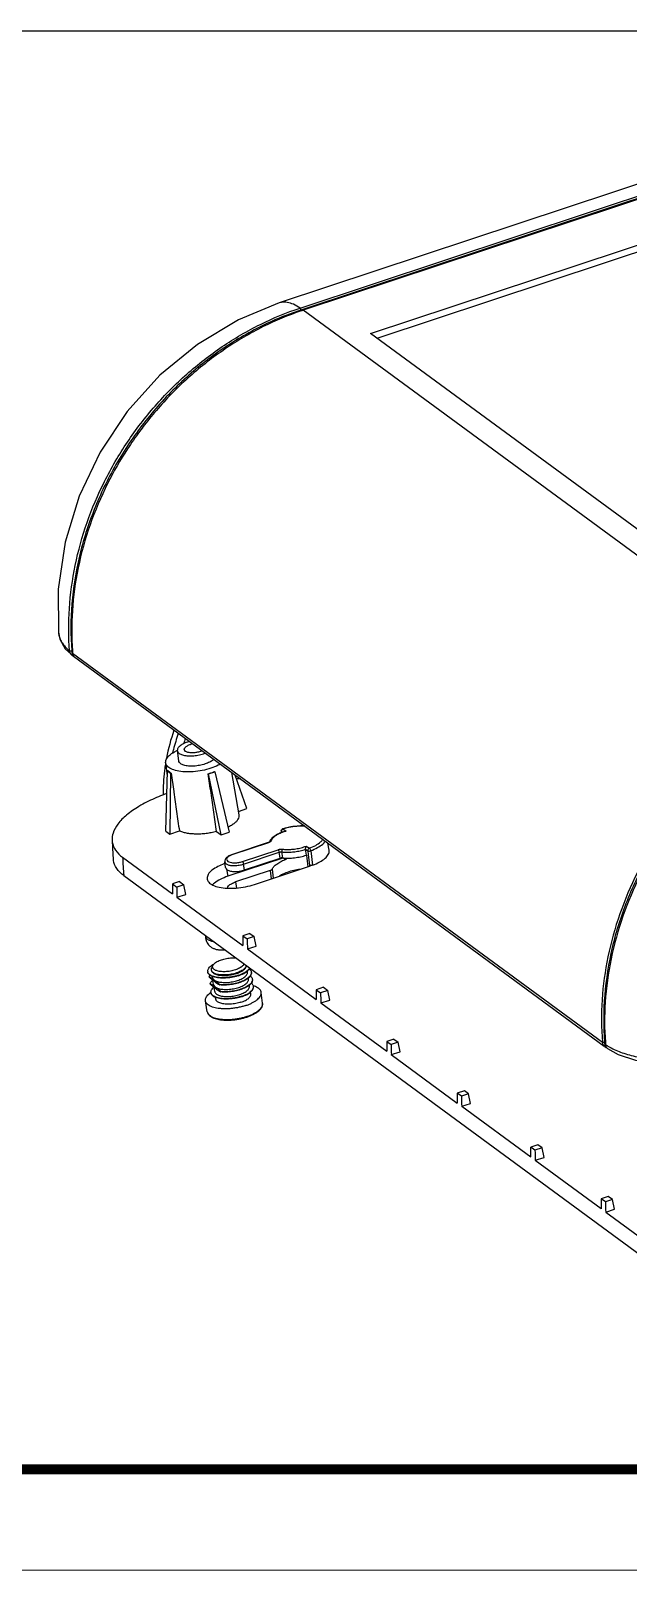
# Model space of a CAD drawing. Header units: millimetres. Extents: x 4911 to 5491, y 411 to 814.
# Drawn here: x 5009.2 to 5068.5, y 411 to 563.7 of the extents above; entities that cross this region are included whole.
import ezdxf

# ---------------------------------------------------------------- set-up
doc = ezdxf.new("R2010")
doc.units = ezdxf.units.MM
doc.layers.add('from', color=7, linetype='Continuous', lineweight=13)

# ---------------------------------------------------------------- blocks, each defined once
blk = doc.blocks.new('*u43')
at = {"color": 7, "linetype": 'Continuous'}
for p, q in [((11.79, 186.66), (-73.64, 158.41)), ((-70.67, 157.69), (14.75, 185.95)), ((15.47, 185.86), (-70.59, 157.4)), ((15.18, 185.63), (-70.24, 157.38)), ((-60.67, 154.1), (10.64, 177.68)), ((-59.75, 153.43), (10.76, 176.75)), ((-70.67, 157.69), (-70.59, 157.4)), ((-70.45, 157.3), (-70.59, 157.4)), ((4.91, 102.27), (-70.24, 157.38)), ((2.37, 107.88), (-60.67, 154.1)), ((-104.95, 111.75), (-104.95, 111.75)), ((-103.99, 109.43), (-103.12, 108.59)), ((-103.37, 109.1), (-103.06, 109.14)), ((-103.06, 109.14), (-102.94, 109.05)), ((-103.06, 109.14), (-103.01, 108.48)), ((-103.01, 108.48), (-103.04, 108.51)), ((-102.94, 108.78), (-27.79, 53.67)), ((-102.83, 108.35), (-27.52, 53.12)), ((-88.09, 94.98), (-87.9, 93.54)), ((-89.75, 93.26), (-89.51, 91.44)), ((-89.71, 83.59), (-89.49, 92.11)), ((-89.41, 92.13), (-89.49, 92.11)), ((-89.49, 92.11), (-89.05, 91.79)), ((-89.05, 91.79), (-89.14, 83.17)), ((-89.05, 91.79), (-88.98, 91.81)), ((-88.98, 91.81), (-88.6, 89.2)), ((-83.7, 91.72), (-83.66, 91.69)), ((-83.66, 91.69), (-82.77, 91.98)), ((-81.89, 83.04), (-83.66, 91.69)), ((-82.77, 91.98), (-82.81, 92.01)), ((-82.77, 91.98), (-80.72, 83.42)), ((-80.38, 91.88), (-79.35, 85.9)), ((-78.22, 86.78), (-79.88, 91.52)), ((-88.6, 89.2), (-88.58, 89.09)), ((-79.43, 86.38), (-78.22, 86.78)), ((-89.71, 83.59), (-89.14, 83.17)), ((-89.14, 83.17), (-87.8, 83.61)), ((-82.54, 83.52), (-81.89, 83.04)), ((-81.89, 83.04), (-80.72, 83.42)), ((-73.35, 83.59), (-73.32, 83.54)), ((-73.35, 83.59), (-73.33, 83.37)), ((-73.32, 83.54), (-73.31, 83.38)), ((-73.32, 83.54), (-73.17, 83.43)), ((-73.14, 83.9), (-73.14, 83.9)), ((-73.1, 83.89), (-73.14, 83.9)), ((-73.1, 83.89), (-72.67, 83.57)), ((-72.84, 83.55), (-72.67, 83.57)), ((-75.21, 81.96), (-80.27, 80.28)), ((-75.16, 81.94), (-80.22, 80.27)), ((-78.86, 79.27), (-73.8, 80.94)), ((-75.18, 81.97), (-75.21, 81.96)), ((-75.16, 81.94), (-75.21, 81.96)), ((-75.02, 82.03), (-75.02, 82.03)), ((-75.01, 82.06), (-75.01, 82.06)), ((-69.78, 80.17), (-69.89, 81.01)), ((-69.89, 81.01), (-69.59, 80.8)), ((-69.8, 81.46), (-69.36, 81.15)), ((-69.59, 80.8), (-69.51, 80.21)), ((-69.17, 80.8), (-68.91, 78.76)), ((-66.55, 80.9), (-66.74, 81.88)), ((-95.85, 79.87), (-88.79, 74.69)), ((-81.25, 78.41), (-81.35, 79.24)), ((-73.12, 79.76), (-80.92, 77.18)), ((-80.22, 80.27), (-80.27, 80.28)), ((-78.69, 78.91), (-73.63, 80.59)), ((-78.55, 78.08), (-78.69, 78.91)), ((-78.55, 78.08), (-73.5, 79.75)), ((-77.15, 76.02), (-69.2, 78.65)), ((-73.5, 79.75), (-73.63, 80.59)), ((-73.14, 79.79), (-73.26, 80.63)), ((-73.01, 79.8), (-72.68, 79.55)), ((-69.73, 80.14), (-69.78, 80.17)), ((-69.51, 80.21), (-69.32, 78.76)), ((-69.32, 78.76), (-69.18, 78.63)), ((-95.68, 77.27), (-20.09, 21.84)), ((-87.77, 76.42), (-88.79, 76.09)), ((-87.77, 76.42), (-87.17, 75.98)), ((-81.09, 78.18), (-80.92, 77.18)), ((-74.91, 78), (-79.83, 76.38)), ((-79.83, 76.38), (-79.7, 75.51)), ((-74.91, 78), (-74.76, 76.81)), ((-74.64, 78.19), (-74.48, 76.9)), ((-88.79, 76.09), (-88.18, 75.64)), ((-87.17, 75.98), (-88.18, 75.64)), ((-88.14, 74.21), (-86.89, 74.62)), ((-88.14, 74.21), (-78.8, 67.36)), ((-86.89, 74.62), (-87.17, 75.98)), ((-77.78, 69.09), (-78.79, 68.76)), ((-78.79, 68.76), (-78.19, 68.32)), ((-77.18, 68.65), (-78.19, 68.32)), ((-77.78, 69.09), (-77.18, 68.65)), ((-76.9, 67.3), (-77.18, 68.65)), ((-78.15, 66.89), (-76.9, 67.3)), ((-78.15, 66.89), (-68.37, 59.72)), ((-83.24, 63.84), (-83.25, 63.9)), ((-83.21, 64.18), (-83.04, 64.55)), ((-78.15, 63.6), (-78.17, 63.75)), ((-83.58, 62.9), (-83.59, 62.95)), ((-83.43, 61.91), (-83.44, 61.96)), ((-83.09, 62.84), (-83.11, 62.99)), ((-82.94, 61.85), (-83.03, 62.43)), ((-82.79, 60.86), (-82.88, 61.43)), ((-82.06, 61.79), (-82.07, 61.84)), ((-78, 62.61), (-78.02, 62.75)), ((-77.85, 61.62), (-77.87, 61.76)), ((-67.36, 61.45), (-68.37, 61.11)), ((-68.37, 61.11), (-67.76, 60.67)), ((-67.36, 61.45), (-66.75, 61)), ((-83.84, 58), (-84.1, 59.52)), ((-82.62, 59.76), (-82.66, 60.02)), ((-81.91, 60.8), (-81.92, 60.85)), ((-77.68, 60.51), (-77.72, 60.77)), ((-75.99, 59.19), (-76.19, 60.72)), ((-66.75, 61), (-67.76, 60.67)), ((-67.72, 59.24), (-66.47, 59.65)), ((-67.72, 59.24), (-58.38, 52.39)), ((-66.47, 59.65), (-66.75, 61)), ((-57.36, 54.12), (-58.38, 53.79)), ((-58.38, 53.79), (-57.77, 53.34)), ((-56.76, 53.68), (-57.77, 53.34)), ((-57.36, 54.12), (-56.76, 53.68)), ((-56.48, 52.32), (-56.76, 53.68)), ((-27.79, 53.67), (-27.47, 53.7)), ((-27.48, 53.09), (-27.44, 53.06)), ((-27.47, 53.7), (-27.42, 53.05)), ((-27.47, 53.7), (-27.35, 53.61)), ((-27.44, 53.06), (-27.42, 53.05)), ((-27.42, 53.05), (-27.25, 52.92)), ((-57.73, 51.91), (-56.48, 52.32)), ((-57.73, 51.91), (-48.39, 45.06)), ((-47.37, 46.79), (-48.39, 46.46)), ((-47.78, 46.02), (-48.39, 46.46)), ((-46.77, 46.35), (-47.78, 46.02)), ((-46.77, 46.35), (-47.37, 46.79)), ((-46.49, 45), (-46.77, 46.35)), ((-47.74, 44.59), (-46.49, 45)), ((-47.74, 44.59), (-37.96, 37.42)), ((-36.95, 39.15), (-37.96, 38.81)), ((-37.35, 38.37), (-37.96, 38.81)), ((-36.34, 38.7), (-37.35, 38.37)), ((-37.31, 36.94), (-36.07, 37.35)), ((-36.34, 38.7), (-36.95, 39.15)), ((-36.07, 37.35), (-36.34, 38.7)), ((-37.31, 36.94), (-27.97, 30.09)), ((-26.96, 31.82), (-27.97, 31.49)), ((-27.36, 31.04), (-27.97, 31.49)), ((-26.35, 31.38), (-27.36, 31.04)), ((-26.35, 31.38), (-26.96, 31.82)), ((-26.08, 30.02), (-26.35, 31.38)), ((-27.32, 29.61), (-26.08, 30.02)), ((-27.32, 29.61), (-20.26, 24.44))]:
    blk.add_line(p, q, dxfattribs=at)
for points in [[(-73.64, 158.41), (-79.41, 156.03), (-85.24, 152.54), (-90.55, 148.17), (-95.19, 143.04), (-99.04, 137.28), (-102.01, 131.05), (-104, 124.52), (-104.97, 117.85), (-104.95, 111.75)], [(-104.95, 111.75), (-104.75, 110.78), (-103.99, 109.43)], [(-97.35, 82.35), (-97.3, 81.18), (-97.18, 79.58)], [(-75.01, 82.06), (-75.06, 82.02), (-75.18, 81.97)], [(-27.07, 52.79), (-25.54, 51.95), (-23.11, 51.12), (-20.26, 50.6), (-17.08, 50.38), (-13.69, 50.47), (-10.21, 50.86), (-6.78, 51.54), (-4.27, 52.25)]]:
    blk.add_lwpolyline(points, dxfattribs=at)
for centre, radius, start, end in [((-57.02, 117.41), 42.1, 108.4262, 108.731), ((-57.05, 117.5), 42.01, 108.2998, 108.4261), ((-52.41, 109.9), 51.01, 143.5731, 146.909), ((-52.4, 109.89), 51.02, 142.2445, 143.5736), ((-62.94, 111.97), 40.13, 184.051, 184.4173), ((-98.59, 114.13), 7.17, 231.9744, 232.8506), ((-63.04, 111.96), 40.02, 184.4174, 184.5591), ((-98.71, 113.98), 6.98, 232.849, 233.7414), ((-102.23, 108.76), 0.691, 206.5788, 214.0194), ((-62.66, 88.76), 27.46, 160.6369, 169.1515), ((-61.76, 88.22), 27.76, 160.6325, 165.5746), ((-61.98, 88.43), 26.3, 162.5364, 163.2052), ((-61.86, 88.39), 26.43, 161.703, 162.5363), ((-84.92, 90.95), 5.52, 105.1771, 108.2823), ((-62.31, 88.37), 27.2, 165.588, 166.5769), ((-85.4, 89.22), 6.4, 115.0274, 116.9726), ((-85.12, 92.58), 3.47, 103.284, 108.2556), ((-85.94, 99.24), 4.95, 288.2494, 291.3639), ((-65.15, 89.15), 24.94, 173.1451, 181.0456), ((-64.33, 89.07), 25.76, 173.0503, 173.1886), ((-64.11, 89.04), 25.98, 171.0477, 173.0476), ((-63.86, 89), 26.23, 170.6683, 171.0503), ((-86.24, 100.93), 9.56, 285.4041, 288.2675), ((-85.97, 100.11), 8.69, 288.2864, 290.3239), ((-85.78, 99.59), 8.14, 290.3341, 291.3981), ((-77.08, 53.29), 37.77, 93.1109, 93.9394), ((-79.98, 62.34), 28.25, 109.8681, 111.176), ((-70.42, 74.58), 9.72, 106.0599, 106.2831), ((-70.36, 74.39), 9.91, 104.0249, 106.054), ((-74.03, 81.7), 1.04, 159.8042, 161.4591), ((-58.29, 81.05), 37.58, 181.7991, 185.7624), ((-78.35, 70.26), 9.22, 108.7999, 109.7728), ((-79.25, 77.34), 3.09, 108.2973, 109.0928), ((-70.92, 74.19), 5.63, 115.1563, 115.9306), ((-70.72, 73.76), 6.11, 111.7764, 115.1191), ((-70.37, 72.88), 7.06, 109.0808, 111.782), ((-80.55, 84.52), 9.05, 267.0375, 267.2496), ((-83.64, 68.7), 0.438, 175.1505, 180.4138), ((-83.25, 63.75), 0.532, 188.6534, 194.1409), ((-78.11, 63.51), 0.529, 3.0429, 8.5261), ((-86.44, 57.59), 6.07, 53.7242, 56.0896), ((-78.68, 67.89), 6.98, 231.4582, 233.6993), ((-86.29, 56.6), 6.07, 53.7242, 56.0896), ((-78.52, 66.9), 6.98, 231.4582, 233.6993), ((-78.27, 68.81), 7.98, 241.3571, 241.5815), ((-77.96, 62.52), 0.529, 3.0429, 8.5261), ((-78.35, 58.22), 3.58, 72.5304, 72.8312), ((-77.82, 61.53), 0.532, 3.1801, 8.6582), ((-81.3, 57.79), 3.56, 124.5194, 124.7932), ((-82.79, 60.77), 0.532, 188.6534, 194.1409), ((-78.12, 67.82), 7.98, 241.3571, 241.5815), ((-26.9, 53.8), 0.912, 224.0663, 233.6677), ((12.65, 56.54), 40.13, 184.0538, 184.4202), ((12.55, 56.53), 40.02, 184.4203, 184.5586), ((-23.03, 59.75), 7.72, 235.9889, 238.2564), ((-23.38, 58.19), 6.53, 233.7307, 235.5955), ((-22.71, 60.26), 8.32, 238.2478, 239.7087), ((-22.27, 61.03), 9.21, 239.7332, 242.4612)]:
    blk.add_arc(centre, radius, start, end, dxfattribs=at)
for centre, major_axis, ratio, start_param, end_param in [((-51.82, -86.32), (-26.07, 223.59), 0.009936, 0.732334, 0.733804), ((-51.82, -86.32), (-26.07, 223.59), 0.009936, -0.742832, -0.732171), ((-52.76, 82.14), (24.95, 31.41), 0.827746, -3.968955, -3.931183), ((-51.97, 81.55), (22.22, 33.39), 0.856398, -4.039939, -4.002167), ((-42.77, 74.81), (24.95, 31.41), 0.827746, -3.968955, -3.931183), ((-41.97, 74.23), (22.22, 33.39), 0.856398, -4.039939, -4.002167), ((-32.35, 67.17), (24.95, 31.41), 0.827746, -3.968955, -3.931183), ((-31.55, 66.58), (22.22, 33.39), 0.856398, -4.039939, -4.002167), ((-22.35, 59.84), (24.95, 31.41), 0.827746, -3.968955, -3.931183), ((-21.56, 59.25), (22.22, 33.39), 0.856398, -4.039939, -4.002167), ((-12.36, 52.51), (24.95, 31.41), 0.827746, -3.968955, -3.931183), ((-11.57, 51.93), (22.22, 33.39), 0.856398, -4.039939, -4.002167), ((-1.94, 44.87), (24.95, 31.41), 0.827746, -3.968955, -3.931183), ((-1.14, 44.28), (22.22, 33.39), 0.856398, -4.039939, -4.002167), ((8.05, 37.54), (24.95, 31.41), 0.827746, -3.968955, -3.931183), ((8.85, 36.95), (22.22, 33.39), 0.856398, -4.039939, -4.002167)]:
    blk.add_ellipse(centre, major_axis=major_axis, ratio=ratio, start_param=start_param, end_param=end_param, dxfattribs=at)
for points, start_tangent, end_tangent in [([(-103.37, 109.1), (-103.4, 115.1), (-102.57, 121.23), (-100.89, 127.29), (-98.42, 133.12), (-95.17, 138.69), (-91.23, 143.81), (-86.74, 148.33), (-81.72, 152.22), (-76.31, 155.38), (-70.67, 157.69)], (-0.079475, 0.996837), (0.949426, 0.31399)), ([(-70.59, 157.4), (-76.81, 154.78), (-82.7, 151.17), (-88.09, 146.67), (-92.83, 141.4), (-96.8, 135.51), (-99.87, 129.15), (-101.98, 122.52), (-103.05, 115.78), (-103.06, 109.14)], (-0.949426, -0.31399), (0.079488, -0.996836)), ([(-70.54, 157.28), (-75.89, 155.06), (-81.28, 151.91), (-86.29, 148.03), (-90.81, 143.48), (-92.75, 141.13)], (-0.947037, -0.321124), (-0.612294, -0.79063)), ([(-70.67, 157.69), (-71.61, 158.22), (-72.49, 158.49), (-73.3, 158.49), (-73.64, 158.41)], (-0.826569, 0.562836), (-0.949419, -0.314012)), ([(-95.15, 137.75), (-97.98, 132.82), (-100.47, 126.96), (-102.15, 120.9), (-102.98, 114.8), (-102.96, 109.13)], (-0.545966, -0.837807), (0.070647, -0.997501)), ([(-104.95, 111.75), (-104.88, 111.33), (-104.71, 110.78), (-104.42, 110.24), (-103.99, 109.68), (-103.37, 109.1)], (0.078711, -0.996897), (0.781375, -0.624062)), ([(-103.18, 108.65), (-103.31, 108.85), (-103.37, 109.1)], (-0.629237, 0.777213), (-0.079475, 0.996837)), ([(-103.04, 108.51), (-103.18, 108.65)], (-0.784753, 0.619809), (-0.629237, 0.777213)), ([(-102.94, 108.78), (-102.85, 108.45)], (0.079488, -0.996836), (0.448101, -0.893983)), ([(-102.81, 108.37), (-102.67, 108.23)], (0.560237, -0.828332), (0.804439, -0.594035)), ([(4.91, 102.27), (-0.74, 99.94), (-6.13, 96.8), (-11.14, 92.91), (-15.66, 88.36), (-19.59, 83.26), (-22.83, 77.71), (-25.32, 71.84), (-27, 65.79), (-27.83, 59.69), (-27.79, 53.67)], (-0.949427, -0.313989), (0.079488, -0.996836)), ([(5, 101.97), (-1.23, 99.35), (-7.11, 95.74), (-12.5, 91.24), (-17.25, 85.97), (-21.21, 80.07), (-24.29, 73.72), (-26.39, 67.09), (-27.46, 60.35), (-27.47, 53.7)], (-0.949425, -0.313993), (0.079488, -0.996836)), ([(5.05, 101.85), (-0.29, 99.63), (-5.71, 96.47), (-10.72, 92.58), (-15.21, 88.06), (-19.15, 82.94), (-22.4, 77.37), (-24.87, 71.54), (-26.55, 65.48), (-27.39, 59.35), (-27.37, 53.7)], (-0.947053, -0.321078), (0.070695, -0.997498)), ([(-86.65, 96.19), (-87.3, 95.92)], (-0.949426, -0.31399), (-0.883117, -0.469153)), ([(-89.75, 93.26), (-89.75, 93.31), (-89.6, 93.86), (-89.11, 94.41), (-88.3, 94.93)], (-0.145504, 0.989358), (0.891135, 0.453738)), ([(-87.79, 95.58), (-88.05, 95.23), (-88.09, 94.98)], (-0.742813, -0.669499), (0.107763, -0.994177)), ([(-88.09, 94.98), (-88.07, 94.89), (-87.83, 94.6), (-87.37, 94.38), (-86.72, 94.26), (-85.97, 94.24), (-85.16, 94.34), (-84.39, 94.54)], (0.107763, -0.994177), (0.949426, 0.31399)), ([(-87.3, 95.92), (-87.79, 95.58)], (-0.883117, -0.469153), (-0.742813, -0.669499)), ([(-87.09, 95.12), (-87.1, 95.21), (-87.09, 95.26)], (-0.17257, 0.984997), (0.296519, 0.955027)), ([(-87.09, 95.26), (-86.96, 95.45), (-86.66, 95.68)], (0.296519, 0.955027), (0.873922, 0.486065)), ([(-84.82, 94.85), (-85.35, 94.72), (-85.9, 94.67), (-86.4, 94.7), (-86.8, 94.81), (-87.04, 94.99), (-87.09, 95.12)], (-0.949426, -0.31399), (-0.17257, 0.984997)), ([(-86.66, 95.68), (-86.21, 95.87)], (0.873922, 0.486065), (0.949426, 0.31399)), ([(-84.57, 94.95), (-84.82, 94.85)], (-0.91577, -0.401704), (-0.949426, -0.31399)), ([(-83.34, 92.49), (-84.55, 92.17), (-85.82, 92), (-87.04, 91.98), (-88.13, 92.12), (-88.98, 92.41), (-89.54, 92.82), (-89.75, 93.26)], (-0.949426, -0.31399), (-0.145504, 0.989358)), ([(-88.98, 91.81), (-89.14, 91.91), (-89.29, 92.02), (-89.41, 92.13)], (-0.881577, 0.472041), (-0.690176, 0.723641)), ([(-84.16, 93.09), (-84.93, 92.89), (-85.75, 92.79), (-86.51, 92.8), (-87.17, 92.93), (-87.64, 93.15), (-87.87, 93.44), (-87.89, 93.54)], (-0.949426, -0.31399), (-0.107753, 0.994178)), ([(-82.94, 93.76), (-83, 93.7), (-83.49, 93.36), (-84.16, 93.09)], (-0.70957, -0.704635), (-0.949426, -0.31399)), ([(-82.54, 83.52), (-82.93, 86.26), (-83.31, 88.99), (-83.7, 91.72)], (-0.139481, 0.990225), (-0.139675, 0.990197)), ([(-82.01, 93.07), (-82.29, 92.92), (-83.34, 92.49)], (-0.863777, -0.503874), (-0.949426, -0.31399)), ([(-90.18, 88.68), (-91.34, 88.2), (-93.53, 87.08), (-95.28, 85.86), (-96.52, 84.57), (-97.21, 83.27), (-97.35, 82.35)], (-0.932443, -0.361318), (0.021974, -0.999759)), ([(-88.58, 89.09), (-88.19, 86.36), (-87.8, 83.61)], (0.14242, -0.989806), (0.142725, -0.989762)), ([(-79.35, 85.9), (-79.34, 85.75), (-79.41, 85.43), (-79.59, 85.1), (-79.89, 84.78), (-80.29, 84.47), (-80.79, 84.17), (-80.88, 84.12)], (0.169596, -0.985514), (-0.894194, -0.44768)), ([(-82.54, 83.52), (-83.27, 83.35), (-84.01, 83.24), (-84.75, 83.17), (-85.47, 83.16), (-86.15, 83.2), (-86.78, 83.29), (-87.33, 83.43), (-87.8, 83.61)], (-0.967422, -0.253171), (-0.896808, 0.44242)), ([(-73.53, 83.3), (-74.23, 82.93), (-74.75, 82.49)], (-0.918997, -0.394264), (-0.658514, -0.752568)), ([(-73.37, 83.33), (-73.96, 83.04), (-74.38, 82.74), (-74.64, 82.46)], (-0.92488, -0.380258), (-0.584721, -0.811234)), ([(-72.84, 83.55), (-73.53, 83.3)], (-0.95764, -0.287968), (-0.918997, -0.394264)), ([(-72.67, 83.57), (-73.37, 83.33)], (-0.962713, -0.270524), (-0.92488, -0.380258)), ([(-73.35, 83.59), (-73.33, 83.75)], (-0.099369, 0.995051), (0.437236, 0.899347)), ([(-73.33, 83.75), (-73.21, 83.87)], (0.437236, 0.899347), (0.855211, 0.51828)), ([(-73.32, 83.61), (-73.32, 83.54)], (-0.134138, -0.990963), (0.115743, -0.993279)), ([(-73.31, 83.68), (-73.32, 83.61)], (-0.33806, -0.941125), (-0.134138, -0.990963)), ([(-73.1, 83.89), (-73.22, 83.81), (-73.31, 83.68)], (-0.949426, -0.31399), (-0.33806, -0.941125)), ([(-73.21, 83.87), (-73.14, 83.9)], (0.855211, 0.51828), (0.960545, 0.278124)), ([(-70, 84.28), (-70.83, 84.27), (-71.99, 84.14), (-73.1, 83.89)], (-0.999389, 0.034942), (-0.959888, -0.280385)), ([(-70.04, 84.32), (-70.78, 84.3), (-71.98, 84.17), (-72.77, 84)], (-0.999699, 0.024527), (-0.970165, -0.242445)), ([(-97.35, 82.35), (-97.32, 82.02), (-96.85, 80.87), (-95.85, 79.87)], (0.021974, -0.999759), (0.806395, -0.591377)), ([(-75.04, 81.99), (-75.16, 81.94)], (-0.913514, -0.406807), (-0.949426, -0.31399)), ([(-74.78, 82.21), (-74.8, 82.17), (-74.83, 82.13), (-74.88, 82.08), (-74.95, 82.03), (-75.04, 81.99)], (-0.317943, -0.94811), (-0.913514, -0.406807)), ([(-75, 82.08), (-75.01, 82.06), (-75.02, 82.03)], (-0.52715, -0.849772), (-0.317045, -0.94841)), ([(-74.9, 82.28), (-75.01, 82.06)], (-0.529047, -0.848592), (-0.345165, -0.938542)), ([(-74.78, 82.21), (-74.92, 82.16), (-75, 82.08)], (-0.997927, -0.064354), (-0.52715, -0.849772)), ([(-74.75, 82.49), (-74.9, 82.28)], (-0.658514, -0.752568), (-0.529047, -0.848592)), ([(-74.64, 82.46), (-74.78, 82.21)], (-0.584721, -0.811234), (-0.317916, -0.948119)), ([(-73.8, 80.94), (-73.7, 80.97), (-73.58, 81), (-73.44, 81.02), (-73.29, 81.02), (-73.15, 81.02)], (0.949427, 0.313987), (0.993733, -0.111777)), ([(-73.8, 80.94), (-73.73, 80.86), (-73.67, 80.73), (-73.63, 80.59)], (0.806395, -0.591377), (0.164843, -0.98632)), ([(-73.15, 81.02), (-73.22, 80.92), (-73.26, 80.78), (-73.26, 80.63)], (-0.756841, -0.653599), (0.130115, -0.991499)), ([(-73.26, 80.63), (-72.73, 80.59), (-72.12, 80.6), (-71.41, 80.66), (-70.65, 80.8), (-69.89, 81.01)], (0.993741, -0.111706), (0.948123, 0.317903)), ([(-73.15, 81.02), (-72.63, 80.98), (-72.01, 80.99), (-71.29, 81.07), (-70.53, 81.23), (-69.8, 81.46)], (0.993741, -0.111706), (0.933052, 0.359741)), ([(-69.89, 81.01), (-69.88, 81.21), (-69.85, 81.36), (-69.8, 81.46)], (-0.13057, 0.991439), (0.53551, 0.844529)), ([(-69.36, 81.15), (-69.49, 81.07), (-69.57, 80.94), (-69.59, 80.8)], (-0.949426, -0.31399), (0.115743, -0.993279)), ([(-69.59, 80.8), (-69.48, 80.76), (-69.33, 80.76), (-69.17, 80.8)], (0.834453, -0.551079), (0.949656, 0.313293)), ([(-69.36, 81.15), (-68.46, 81.56), (-67.78, 82.04), (-67.45, 82.4)], (0.937143, 0.348945), (0.555088, 0.831792)), ([(-69.36, 81.15), (-69.28, 81.07), (-69.21, 80.94), (-69.17, 80.8)], (0.861996, -0.506915), (0.167457, -0.985879)), ([(-69.17, 80.8), (-68.2, 81.24), (-67.47, 81.75), (-67.11, 82.16)], (0.937143, 0.348945), (0.543706, 0.839276)), ([(-68.91, 78.76), (-67.89, 79.21), (-67.12, 79.73), (-66.67, 80.28), (-66.54, 80.83), (-66.55, 80.9)], (0.94036, 0.340181), (-0.199008, 0.979998)), ([(-95.68, 77.27), (-96.68, 78.28), (-97.16, 79.43), (-97.17, 79.58)], (-0.806395, 0.591377), (-0.09433, 0.995541)), ([(-81.47, 78.94), (-82.33, 78.56), (-83.18, 78.03), (-83.7, 77.45), (-83.85, 76.88), (-83.84, 76.76)], (-0.941011, -0.338375), (0.2225, -0.974933)), ([(-80.76, 80.07), (-81.11, 79.82), (-81.3, 79.54), (-81.35, 79.24)], (-0.87261, -0.488417), (0.112654, -0.993634)), ([(-81.34, 79.24), (-81.28, 79.07), (-80.99, 78.86), (-80.53, 78.73), (-79.95, 78.7), (-79.3, 78.76), (-78.69, 78.91)], (0.142414, -0.989807), (0.949426, 0.31399)), ([(-81.09, 79.62), (-81.03, 79.4)], (-0.122825, -0.992428), (0.559889, -0.828568)), ([(-80.65, 80.08), (-80.96, 79.86), (-81.09, 79.62)], (-0.87537, -0.483453), (-0.122825, -0.992428)), ([(-81.03, 79.4), (-80.79, 79.23)], (0.559889, -0.828568), (0.917168, -0.398501)), ([(-80.79, 79.23), (-80.4, 79.12), (-79.91, 79.09), (-79.37, 79.14), (-78.86, 79.27)], (0.917168, -0.398501), (0.949426, 0.31399)), ([(-80.27, 80.28), (-80.76, 80.07)], (-0.949426, -0.31399), (-0.87261, -0.488417)), ([(-80.26, 80.25), (-80.65, 80.08)], (-0.944976, -0.32714), (-0.87537, -0.483453)), ([(-78.86, 79.27), (-78.79, 79.19), (-78.73, 79.06), (-78.69, 78.91)], (0.806395, -0.591377), (0.164843, -0.98632)), ([(-74.64, 78.19), (-74.39, 78.56), (-73.97, 78.92), (-73.38, 79.26)], (0.389255, 0.92113), (0.899311, 0.43731)), ([(-73.63, 80.59), (-73.57, 80.6), (-73.5, 80.62), (-73.42, 80.63), (-73.34, 80.63), (-73.26, 80.63)], (0.945126, 0.326707), (0.992046, -0.125878)), ([(-73.14, 79.79), (-73.25, 79.8), (-73.38, 79.78), (-73.5, 79.75)], (-0.993992, 0.109451), (-0.949426, -0.31399)), ([(-73.14, 79.79), (-72.33, 79.75), (-71.47, 79.81), (-70.6, 79.95), (-69.78, 80.17)], (0.993992, -0.109451), (0.949426, 0.31399)), ([(-68.91, 78.76), (-69.06, 78.72), (-69.21, 78.72), (-69.32, 78.76)], (-0.94036, -0.340181), (-0.806395, 0.591377)), ([(-83.84, 76.76), (-83.63, 76.36), (-83.05, 75.93), (-82.16, 75.63), (-81.02, 75.49)], (0.2225, -0.974933), (0.998663, -0.051684)), ([(-80.92, 77.18), (-81.99, 76.74), (-82.82, 76.21), (-83.09, 75.97)], (-0.949426, -0.31399), (-0.683951, -0.729528)), ([(-81.25, 78.41), (-81.18, 78.24), (-80.9, 78.03), (-80.42, 77.9), (-79.83, 77.86), (-79.17, 77.93), (-78.55, 78.08)], (0.141267, -0.989972), (0.949426, 0.31399)), ([(-80.98, 75.49), (-80.98, 75.51), (-80.81, 75.83), (-80.41, 76.13), (-79.83, 76.38)], (0.045748, 0.998953), (0.949426, 0.31399)), ([(-74.91, 78), (-74.79, 78.06), (-74.69, 78.12), (-74.64, 78.19)], (0.949426, 0.31399), (0.389255, 0.92113)), ([(-70.7, 78.16), (-71.55, 78.01), (-72.5, 77.73), (-73.29, 77.39), (-73.61, 77.2)], (-0.991213, -0.132274), (-0.843401, -0.537285)), ([(-80.98, 75.49), (-79.74, 75.51), (-78.41, 75.69), (-77.15, 76.02)], (0.998848, -0.047986), (0.949426, 0.31399)), ([(-84.08, 68.74), (-84.07, 68.4), (-84, 68.08), (-83.87, 67.77), (-83.66, 67.48), (-83.39, 67.22), (-83.05, 67.01), (-82.67, 66.86), (-82.23, 66.77), (-81.77, 66.74), (-81.35, 66.77)], (-0.083767, -0.996485), (0.99428, 0.106806)), ([(-84.08, 68.7), (-84.04, 68.51), (-83.91, 68.34), (-83.7, 68.18), (-83.42, 68.06), (-83.07, 67.97), (-82.97, 67.95)], (0.007316, -0.999973), (0.986866, -0.161543)), ([(-81.82, 65.36), (-81.48, 65.46), (-81.11, 65.54), (-80.74, 65.59), (-80.37, 65.62), (-80.02, 65.62), (-79.76, 65.6)], (0.949426, 0.31399), (0.994706, -0.102765)), ([(-83.77, 63.67), (-83.78, 63.77), (-83.73, 63.97), (-83.61, 64.18), (-83.42, 64.38), (-83.17, 64.58), (-82.9, 64.75)], (-0.15051, 0.988609), (0.876797, 0.48086)), ([(-79.43, 63.15), (-79.87, 63.02), (-80.34, 62.92), (-80.81, 62.85), (-81.28, 62.81), (-81.74, 62.8), (-82.17, 62.83), (-82.57, 62.88), (-82.93, 62.97), (-83.23, 63.09), (-83.47, 63.23), (-83.65, 63.39), (-83.75, 63.57), (-83.76, 63.62)], (-0.949426, -0.31399), (-0.244387, 0.969678)), ([(-79.42, 63.1), (-79.87, 62.97), (-80.33, 62.87), (-80.8, 62.8), (-81.27, 62.76), (-81.73, 62.75), (-82.17, 62.78), (-82.57, 62.83), (-82.92, 62.92), (-83.22, 63.04), (-83.46, 63.18), (-83.64, 63.34), (-83.74, 63.52), (-83.76, 63.61)], (-0.949426, -0.31399), (-0.15051, 0.988609)), ([(-83.25, 63.9), (-83.26, 63.99), (-83.22, 64.15), (-83.21, 64.18)], (-0.15051, 0.988609), (0.415632, 0.909533)), ([(-79.69, 63.48), (-80.06, 63.38), (-80.44, 63.29), (-80.82, 63.24), (-81.21, 63.2), (-81.59, 63.2), (-81.94, 63.22), (-82.27, 63.26), (-82.56, 63.33), (-82.81, 63.43), (-83.01, 63.54), (-83.15, 63.68), (-83.23, 63.83), (-83.25, 63.9)], (-0.949426, -0.31399), (-0.15051, 0.988609)), ([(-83.24, 63.84), (-83.22, 63.76), (-83.14, 63.61), (-83, 63.48), (-82.8, 63.36), (-82.55, 63.27), (-82.26, 63.19), (-81.93, 63.15), (-81.58, 63.13), (-81.2, 63.13), (-80.81, 63.17), (-80.43, 63.23), (-80.05, 63.31), (-79.68, 63.42)], (0.15051, -0.988609), (0.949426, 0.31399)), ([(-79.85, 63.92), (-80.2, 63.82), (-80.56, 63.74), (-80.93, 63.69), (-81.3, 63.66), (-81.65, 63.66), (-81.99, 63.69), (-82.29, 63.74), (-82.55, 63.81), (-82.77, 63.91), (-82.93, 64.03), (-83.04, 64.17), (-83.08, 64.32), (-83.07, 64.48), (-83.04, 64.55)], (-0.949426, -0.31399), (0.416712, 0.909039)), ([(-83.04, 64.55), (-82.99, 64.64), (-82.85, 64.8), (-82.66, 64.96), (-82.42, 65.11), (-82.14, 65.24), (-81.82, 65.36)], (0.416712, 0.909039), (0.949426, 0.31399)), ([(-78.62, 64.77), (-78.68, 64.64), (-78.82, 64.48), (-79.01, 64.32), (-79.25, 64.17), (-79.53, 64.04), (-79.85, 63.92)], (-0.349979, -0.936757), (-0.949426, -0.31399)), ([(-78.31, 64.54), (-78.34, 64.41), (-78.44, 64.24), (-78.59, 64.07), (-78.8, 63.9), (-79.06, 63.75), (-79.36, 63.61), (-79.69, 63.48)], (-0.116413, -0.993201), (-0.949426, -0.31399)), ([(-79.68, 63.42), (-79.35, 63.54), (-79.05, 63.68), (-78.79, 63.84), (-78.58, 64), (-78.43, 64.17), (-78.33, 64.34), (-78.29, 64.51), (-78.29, 64.53)], (0.949426, 0.31399), (-0.012065, 0.999927)), ([(-79.53, 62.42), (-79.2, 62.55), (-78.9, 62.69), (-78.64, 62.85), (-78.43, 63.01), (-78.28, 63.18), (-78.18, 63.35), (-78.14, 63.51), (-78.15, 63.6)], (0.949426, 0.31399), (-0.15051, 0.988609)), ([(-79.43, 63.15), (-79.02, 63.31), (-78.66, 63.48), (-78.34, 63.67), (-78.09, 63.87), (-77.9, 64.07), (-77.83, 64.19)], (0.949426, 0.31399), (0.486272, 0.873808)), ([(-79.42, 63.1), (-79.02, 63.25), (-78.65, 63.43), (-78.34, 63.62), (-78.08, 63.82), (-77.89, 64.02), (-77.8, 64.17)], (0.949426, 0.31399), (0.448603, 0.893731)), ([(-77.59, 63.54), (-77.59, 63.45), (-77.65, 63.25), (-77.78, 63.05), (-77.97, 62.85), (-78.22, 62.66), (-78.53, 62.47), (-78.89, 62.31), (-79.28, 62.16)], (0.053339, -0.998576), (-0.949426, -0.31399)), ([(-77.58, 63.54), (-77.58, 63.4), (-77.64, 63.2), (-77.77, 63), (-77.96, 62.8), (-78.21, 62.61), (-78.52, 62.42), (-78.88, 62.26), (-79.27, 62.11)], (0.148536, -0.988907), (-0.949426, -0.31399)), ([(-77.89, 64.03), (-77.83, 63.98), (-77.68, 63.82), (-77.6, 63.64), (-77.59, 63.59)], (0.804154, -0.594421), (0.148536, -0.988907)), ([(-83.59, 62.95), (-83.49, 63.15), (-83.47, 63.18)], (0.33708, 0.941476), (0.5902, 0.807257)), ([(-83.59, 62.95), (-83.44, 62.87), (-83.29, 62.78), (-83.14, 62.69), (-83.05, 62.63)], (0.879491, -0.475916), (0.829954, -0.557831)), ([(-83.58, 62.9), (-83.42, 62.76), (-83.26, 62.62), (-83.11, 62.49), (-83.03, 62.43)], (0.738245, -0.674533), (0.782396, -0.622781)), ([(-83.44, 61.96), (-83.33, 62.16), (-83.16, 62.36), (-83.06, 62.45)], (0.33708, 0.941476), (0.765128, 0.643879)), ([(-83.44, 61.96), (-83.29, 61.88), (-83.14, 61.79), (-82.99, 61.7), (-82.9, 61.64)], (0.879491, -0.475916), (0.829954, -0.557831)), ([(-83.43, 61.91), (-83.27, 61.77), (-83.11, 61.63), (-82.96, 61.5), (-82.88, 61.43)], (0.738245, -0.674533), (0.782396, -0.622781)), ([(-83.32, 60.69), (-83.32, 60.79), (-83.28, 61), (-83.16, 61.2), (-82.97, 61.41), (-82.91, 61.46)], (-0.15051, 0.988609), (0.764936, 0.644106)), ([(-83.09, 62.84), (-83.07, 62.77), (-82.99, 62.62), (-82.84, 62.48)], (0.150523, -0.988607), (0.806395, -0.591377)), ([(-82.94, 61.85), (-82.92, 61.78), (-82.84, 61.63), (-82.69, 61.49)], (0.150523, -0.988607), (0.806395, -0.591377)), ([(-82.84, 62.48), (-82.65, 62.37), (-82.4, 62.27), (-82.11, 62.2), (-81.78, 62.16), (-81.43, 62.14), (-81.05, 62.14), (-80.66, 62.18), (-80.27, 62.24), (-79.89, 62.32), (-79.53, 62.42)], (0.806395, -0.591377), (0.949426, 0.31399)), ([(-82.84, 62.48), (-82.69, 62.37), (-82.54, 62.25), (-82.39, 62.12), (-82.24, 61.99), (-82.07, 61.84)], (0.806395, -0.591377), (0.738245, -0.674533)), ([(-82.81, 62.26), (-82.66, 62.15), (-82.51, 62.05), (-82.37, 61.96), (-82.22, 61.88), (-82.09, 61.81)], (0.806395, -0.591377), (0.87762, -0.479357)), ([(-82.69, 61.49), (-82.5, 61.38), (-82.25, 61.28), (-81.96, 61.21), (-81.63, 61.17), (-81.27, 61.15), (-80.9, 61.15), (-80.51, 61.19), (-80.12, 61.24), (-79.74, 61.33), (-79.38, 61.43)], (0.806395, -0.591377), (0.949426, 0.31399)), ([(-82.69, 61.49), (-82.54, 61.38), (-82.39, 61.26), (-82.24, 61.13), (-82.08, 61), (-81.92, 60.85)], (0.806395, -0.591377), (0.738245, -0.674533)), ([(-82.66, 61.27), (-82.51, 61.16), (-82.36, 61.06), (-82.22, 60.97), (-82.07, 60.88), (-81.94, 60.81)], (0.806395, -0.591377), (0.87762, -0.479357)), ([(-79.28, 62.16), (-79.67, 62.05), (-80.07, 61.95), (-80.48, 61.88), (-80.89, 61.84), (-81.3, 61.81), (-81.7, 61.81), (-82.07, 61.84)], (-0.949426, -0.31399), (-0.994346, 0.106186)), ([(-79.27, 62.11), (-79.66, 62), (-80.06, 61.9), (-80.47, 61.83), (-80.89, 61.79), (-81.29, 61.76), (-81.69, 61.76), (-82.06, 61.79)], (-0.949426, -0.31399), (-0.994346, 0.106186)), ([(-79.13, 61.17), (-79.51, 61.06), (-79.92, 60.96), (-80.33, 60.89), (-80.74, 60.84), (-81.15, 60.82), (-81.55, 60.82), (-81.92, 60.85)], (-0.949426, -0.31399), (-0.994346, 0.106186)), ([(-79.12, 61.12), (-79.51, 61.01), (-79.91, 60.91), (-80.32, 60.84), (-80.73, 60.79), (-81.14, 60.77), (-81.54, 60.77), (-81.91, 60.8)], (-0.949426, -0.31399), (-0.994346, 0.106186)), ([(-79.38, 61.43), (-79.05, 61.56), (-78.75, 61.7), (-78.49, 61.85), (-78.28, 62.02), (-78.13, 62.19), (-78.03, 62.36), (-77.99, 62.52), (-78, 62.61)], (0.949426, 0.31399), (-0.15051, 0.988609)), ([(-79.23, 60.44), (-78.9, 60.57), (-78.6, 60.71), (-78.34, 60.86), (-78.13, 61.03), (-77.98, 61.2), (-77.88, 61.37), (-77.84, 61.53), (-77.85, 61.62)], (0.949426, 0.31399), (-0.15051, 0.988609)), ([(-77.43, 62.55), (-77.44, 62.46), (-77.5, 62.26), (-77.62, 62.06), (-77.82, 61.86), (-78.07, 61.67), (-78.38, 61.48), (-78.73, 61.32), (-79.13, 61.17)], (0.053339, -0.998576), (-0.949426, -0.31399)), ([(-77.43, 62.55), (-77.43, 62.4), (-77.49, 62.21), (-77.62, 62.01), (-77.81, 61.81), (-78.06, 61.61), (-78.37, 61.43), (-78.73, 61.27), (-79.12, 61.12)], (0.148536, -0.988907), (-0.949426, -0.31399)), ([(-78.98, 60.18), (-78.57, 60.33), (-78.2, 60.5), (-77.89, 60.69), (-77.64, 60.89), (-77.45, 61.1), (-77.33, 61.31), (-77.28, 61.51), (-77.28, 61.56)], (0.949426, 0.31399), (-0.055416, 0.998463)), ([(-78.97, 60.13), (-78.56, 60.28), (-78.2, 60.45), (-77.88, 60.64), (-77.63, 60.84), (-77.44, 61.05), (-77.32, 61.26), (-77.28, 61.46), (-77.28, 61.56)], (0.949426, 0.31399), (-0.15051, 0.988609)), ([(-77.74, 63.04), (-77.68, 62.99), (-77.53, 62.83), (-77.45, 62.65), (-77.44, 62.6)], (0.806144, -0.59172), (0.148536, -0.988907)), ([(-77.29, 61.61), (-77.31, 61.7), (-77.42, 61.89), (-77.59, 62.05)], (-0.15051, 0.988609), (-0.806605, 0.59109)), ([(-76.19, 60.72), (-76.21, 60.82), (-76.31, 61.03), (-76.48, 61.22), (-76.72, 61.4), (-77.02, 61.55), (-77.28, 61.64)], (-0.131089, 0.991371), (-0.953874, 0.300207)), ([(-84.1, 59.52), (-84.11, 59.68), (-84.06, 59.91), (-83.94, 60.14), (-83.74, 60.38), (-83.48, 60.61), (-83.34, 60.72)], (-0.168362, 0.985725), (0.821214, 0.570621)), ([(-78.41, 58.86), (-78.91, 58.71), (-79.44, 58.59), (-79.97, 58.5), (-80.51, 58.43), (-81.05, 58.4), (-81.57, 58.4), (-82.06, 58.44), (-82.51, 58.5), (-82.92, 58.6), (-83.28, 58.72), (-83.58, 58.87), (-83.82, 59.05), (-83.99, 59.24), (-84.09, 59.45), (-84.1, 59.52)], (-0.949426, -0.31399), (-0.168362, 0.985725)), ([(-78.98, 60.18), (-79.42, 60.05), (-79.88, 59.95), (-80.36, 59.88), (-80.83, 59.84), (-81.29, 59.83), (-81.72, 59.85), (-82.12, 59.91), (-82.48, 60), (-82.78, 60.11), (-83.02, 60.25), (-83.19, 60.42), (-83.3, 60.6), (-83.31, 60.64)], (-0.949426, -0.31399), (-0.244387, 0.969678)), ([(-78.97, 60.13), (-79.41, 60), (-79.88, 59.9), (-80.35, 59.83), (-80.82, 59.79), (-81.28, 59.78), (-81.71, 59.8), (-82.11, 59.86), (-82.47, 59.95), (-82.77, 60.06), (-83.01, 60.2), (-83.19, 60.37), (-83.29, 60.55), (-83.31, 60.64)], (-0.949426, -0.31399), (-0.15051, 0.988609)), ([(-82.79, 60.86), (-82.77, 60.78), (-82.69, 60.64), (-82.54, 60.5), (-82.35, 60.39), (-82.1, 60.29), (-81.81, 60.22), (-81.48, 60.17), (-81.12, 60.15), (-80.75, 60.16), (-80.36, 60.19), (-79.97, 60.25), (-79.59, 60.34), (-79.23, 60.44)], (0.15051, -0.988609), (0.949426, 0.31399)), ([(-79.06, 59.34), (-79.42, 59.23), (-79.8, 59.15), (-80.19, 59.09), (-80.58, 59.06), (-80.95, 59.05), (-81.31, 59.07), (-81.64, 59.12), (-81.93, 59.19), (-82.18, 59.28), (-82.37, 59.4), (-82.52, 59.53), (-82.6, 59.68), (-82.62, 59.76)], (-0.949426, -0.31399), (-0.150516, 0.988608)), ([(-79.06, 59.34), (-78.73, 59.46), (-78.43, 59.6), (-78.17, 59.76), (-77.96, 59.92), (-77.81, 60.09), (-77.71, 60.26), (-77.67, 60.43), (-77.68, 60.51)], (0.949426, 0.31399), (-0.150516, 0.988608)), ([(-78.41, 58.86), (-77.94, 59.03), (-77.52, 59.23), (-77.14, 59.44), (-76.81, 59.66), (-76.55, 59.89), (-76.36, 60.13), (-76.24, 60.36), (-76.19, 60.59), (-76.19, 60.72)], (0.949426, 0.31399), (-0.131089, 0.991371)), ([(-78.21, 57.24), (-77.77, 57.41), (-77.35, 57.59), (-76.99, 57.79), (-76.67, 58.01), (-76.4, 58.24), (-76.19, 58.48), (-76.06, 58.73), (-75.99, 58.97), (-75.99, 59.19)], (0.949426, 0.31399), (-0.131661, 0.991295)), ([(-78.19, 57.34), (-77.71, 57.52), (-77.27, 57.72), (-76.88, 57.94), (-76.55, 58.18), (-76.3, 58.42), (-76.12, 58.66), (-76.01, 58.91), (-75.98, 59.15), (-75.99, 59.19)], (0.949426, 0.31399), (-0.133378, 0.991065)), ([(-83.84, 58), (-83.79, 57.84), (-83.79, 57.82)], (0.170942, -0.985281), (0.417175, -0.908826)), ([(-83.84, 58), (-83.76, 57.77), (-83.61, 57.55), (-83.39, 57.35), (-83.09, 57.17), (-82.73, 57.03), (-82.32, 56.92), (-81.86, 56.85), (-81.37, 56.81), (-80.85, 56.8), (-80.32, 56.82), (-79.78, 56.88), (-79.24, 56.97), (-78.72, 57.1), (-78.21, 57.24)], (0.169522, -0.985526), (0.949426, 0.31399)), ([(-83.79, 57.82), (-83.66, 57.63), (-83.45, 57.44), (-83.17, 57.27), (-82.82, 57.13), (-82.42, 57.02), (-81.96, 56.94), (-81.46, 56.9), (-80.93, 56.89), (-80.38, 56.91), (-79.82, 56.97), (-79.26, 57.06), (-78.71, 57.19), (-78.19, 57.34)], (0.417175, -0.908826), (0.949426, 0.31399)), ([(-27.79, 53.67), (-27.68, 53.32), (-27.56, 53.16)], (0.079488, -0.996836), (0.695105, -0.718908)), ([(-27.35, 53.35), (-27.3, 53.12), (-27.21, 52.93)], (0.079479, -0.996837), (0.572812, -0.819687)), ([(-27.21, 52.93), (-27.08, 52.8)], (0.572812, -0.819687), (0.816139, -0.577855)), ([(-26.53, 52.86), (-25.66, 52.46), (-24.73, 52.11), (-23.7, 51.81), (-22.59, 51.54), (-21.4, 51.33), (-20.14, 51.17), (-18.82, 51.06), (-17.46, 51), (-16.05, 50.99), (-14.62, 51.04), (-13.16, 51.14), (-11.68, 51.29), (-10.22, 51.49), (-8.78, 51.74), (-7.32, 52.04), (-5.74, 52.42), (-4.11, 52.89)], (0.886441, -0.462842), (0.955293, 0.29566))]:
    blk.add_spline(points, degree=3, dxfattribs=dict(at, start_tangent=start_tangent, end_tangent=end_tangent))

msp = doc.modelspace()

# ---------------------------------------------------------------- linework, layer by layer
at = {"color": 7, "linetype": 'Continuous'}
msp.add_line((4961.728, 563.653), (5134.738, 563.653), dxfattribs=at)
at = {"layer": 'from'}
msp.add_lwpolyline([(4911.271, 410.979), (5491.33, 410.979), (5491.33, 814.068), (4911.271, 814.068)], close=True, dxfattribs=at)
at = {"layer": 'from', "const_width": 1}
msp.add_lwpolyline([(4921.268, 420.976), (4921.268, 804.071), (5481.333, 804.071), (5481.333, 420.976), (4921.268, 420.976)], dxfattribs=at)

# ---------------------------------------------------------------- block references
at = {"xscale": 0.7, "yscale": 0.7, "zscale": 0.7}
msp.add_blockref('*u43', (5085.395, 425.773), dxfattribs=at)

doc.saveas('drawing.dxf')
